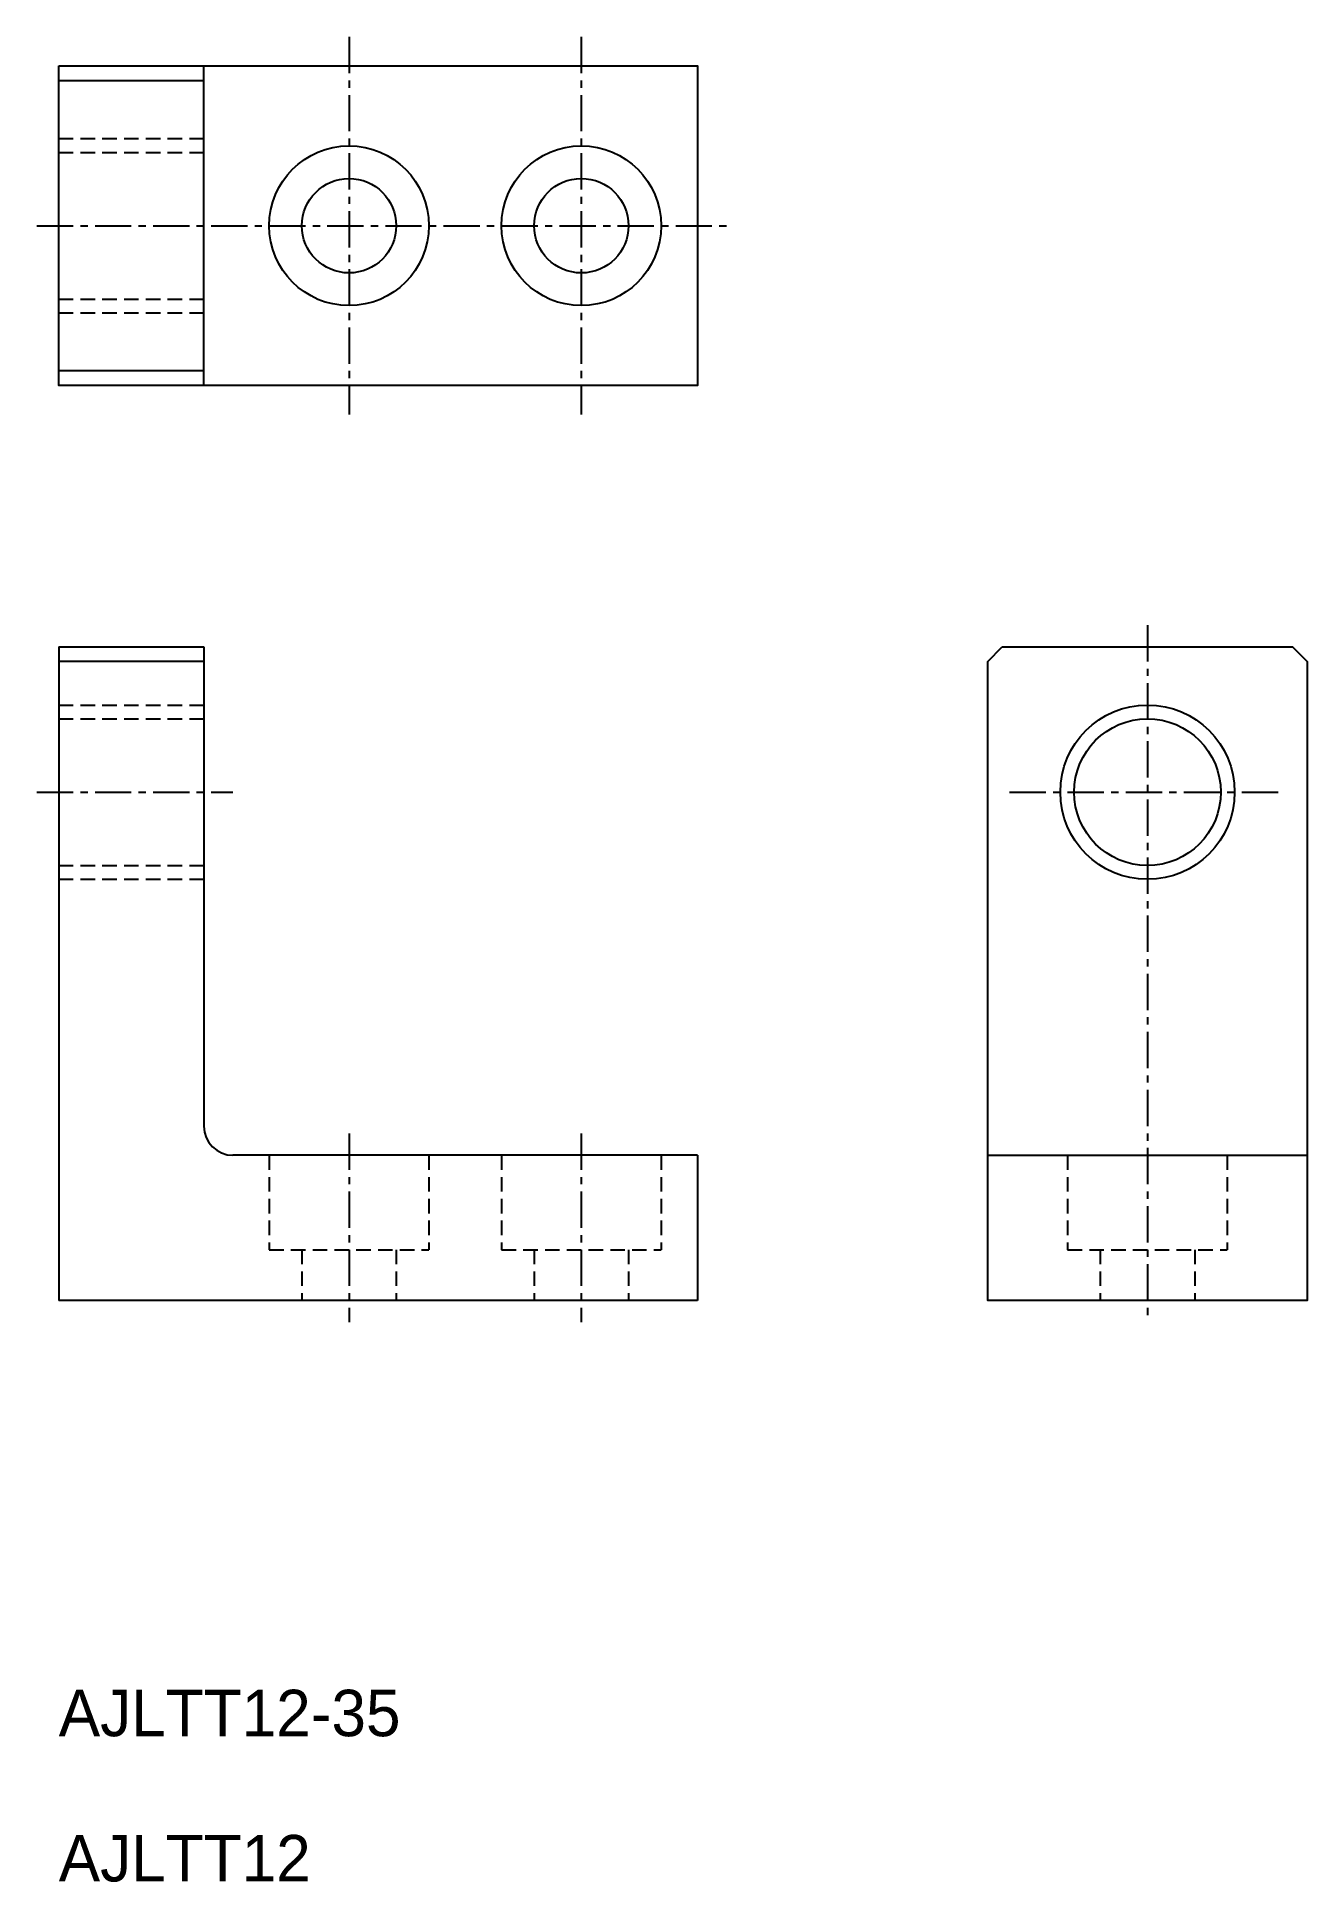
# Model space of a CAD drawing. Extents: x -624 to -536, y -1168 to -1041.
import ezdxf

# ---------------------------------------------------------------- set-up
doc = ezdxf.new("R2010")
doc.units = 0
doc.header["$LTSCALE"] = 2
doc.linetypes.add('CENTER', pattern=[2, 1.25, -0.25, 0.25, -0.25])
doc.linetypes.add('DASHED', pattern=[0.75, 0.5, -0.25])
doc.layers.get('0').update_dxf_attribs({"linetype": 'CONTINUOUS'})
doc.layers.add('CENTER', color=1, linetype='CENTER')

msp = doc.modelspace()

# ---------------------------------------------------------------- linework, layer by layer
at = {"color": 7, "linetype": 'CONTINUOUS'}
for p, q in [((-622.28, -1044.2), (-612.28, -1044.2)), ((-612.28, -1065.2), (-612.28, -1043.2)), ((-612.28, -1064.2), (-622.28, -1064.2)), ((-622.28, -1083.2), (-622.28, -1128.2)), ((-622.28, -1083.2), (-612.28, -1083.2)), ((-612.28, -1083.2), (-612.28, -1116.2)), ((-612.28, -1084.2), (-622.28, -1084.2)), ((-578.28, -1118.2), (-610.28, -1118.2)), ((-578.28, -1118.2), (-578.28, -1128.2)), ((-558.28, -1118.2), (-536.28, -1118.2)), ((-578.28, -1128.2), (-622.28, -1128.2))]:
    msp.add_line(p, q, dxfattribs=at)
at = {"color": 3, "linetype": 'DASHED'}
for p, q in [((-622.28, -1048.2), (-612.28, -1048.2)), ((-622.28, -1049.15), (-612.28, -1049.15)), ((-622.28, -1059.25), (-612.28, -1059.25)), ((-622.28, -1060.2), (-612.28, -1060.2)), ((-622.28, -1087.2), (-612.28, -1087.2)), ((-622.28, -1088.15), (-612.28, -1088.15)), ((-622.28, -1098.25), (-612.28, -1098.25)), ((-622.28, -1099.2), (-612.28, -1099.2)), ((-607.78, -1118.2), (-607.78, -1124.7)), ((-596.78, -1118.2), (-596.78, -1124.7)), ((-591.78, -1118.2), (-591.78, -1124.7)), ((-580.78, -1118.2), (-580.78, -1124.7)), ((-552.78, -1118.2), (-552.78, -1124.7)), ((-541.78, -1118.2), (-541.78, -1124.7)), ((-607.78, -1124.7), (-596.78, -1124.7)), ((-605.53, -1124.7), (-605.53, -1128.2)), ((-599.03, -1124.7), (-599.03, -1128.2)), ((-591.78, -1124.7), (-580.78, -1124.7)), ((-589.53, -1124.7), (-589.53, -1128.2)), ((-583.03, -1124.7), (-583.03, -1128.2)), ((-552.78, -1124.7), (-541.78, -1124.7)), ((-550.53, -1124.7), (-550.53, -1128.2)), ((-544.03, -1124.7), (-544.03, -1128.2))]:
    msp.add_line(p, q, dxfattribs=at)
at = {"color": 7, "linetype": 'CONTINUOUS'}
for points in [[(-622.28, -1043.2), (-578.28, -1043.2), (-578.28, -1065.2), (-622.28, -1065.2)], [(-557.28, -1083.2), (-537.28, -1083.2), (-536.28, -1084.2), (-536.28, -1128.2), (-558.28, -1128.2), (-558.28, -1084.2)]]:
    msp.add_lwpolyline(points, close=True, dxfattribs=at)
for centre, radius in [((-602.28, -1054.2), 5.5), ((-586.28, -1054.2), 5.5), ((-602.28, -1054.2), 3.25), ((-586.28, -1054.2), 3.25), ((-547.28, -1093.2), 5.05)]:
    msp.add_circle(centre, radius, dxfattribs=at)
at = {"color": 3, "linetype": 'CONTINUOUS'}
msp.add_circle((-547.28, -1093.2), 6, dxfattribs=at)
at = {"color": 7, "linetype": 'CONTINUOUS'}
msp.add_arc((-610.28, -1116.2), 2, 180, 270, dxfattribs=at)
at = {"layer": 'CENTER', "color": 1, "linetype": 'CENTER'}
for p, q in [((-602.28, -1041.2), (-602.28, -1067.2)), ((-586.28, -1041.2), (-586.28, -1067.2)), ((-623.78, -1054.2), (-576.28, -1054.2)), ((-547.28, -1081.7), (-547.28, -1129.7)), ((-623.78, -1093.2), (-610.28, -1093.2)), ((-556.78, -1093.2), (-537.78, -1093.2)), ((-602.28, -1116.7), (-602.28, -1129.7)), ((-586.28, -1116.7), (-586.28, -1129.7))]:
    msp.add_line(p, q, dxfattribs=at)

# ---------------------------------------------------------------- texts
at = {"color": 7, "linetype": 'CONTINUOUS'}
for s, p in [('AJLTT12-35', (-622.28, -1158.2)), ('AJLTT12', (-622.28, -1168.2))]:
    msp.add_text(s, height=3.2, dxfattribs=at).set_placement(p)

doc.saveas('drawing.dxf')
